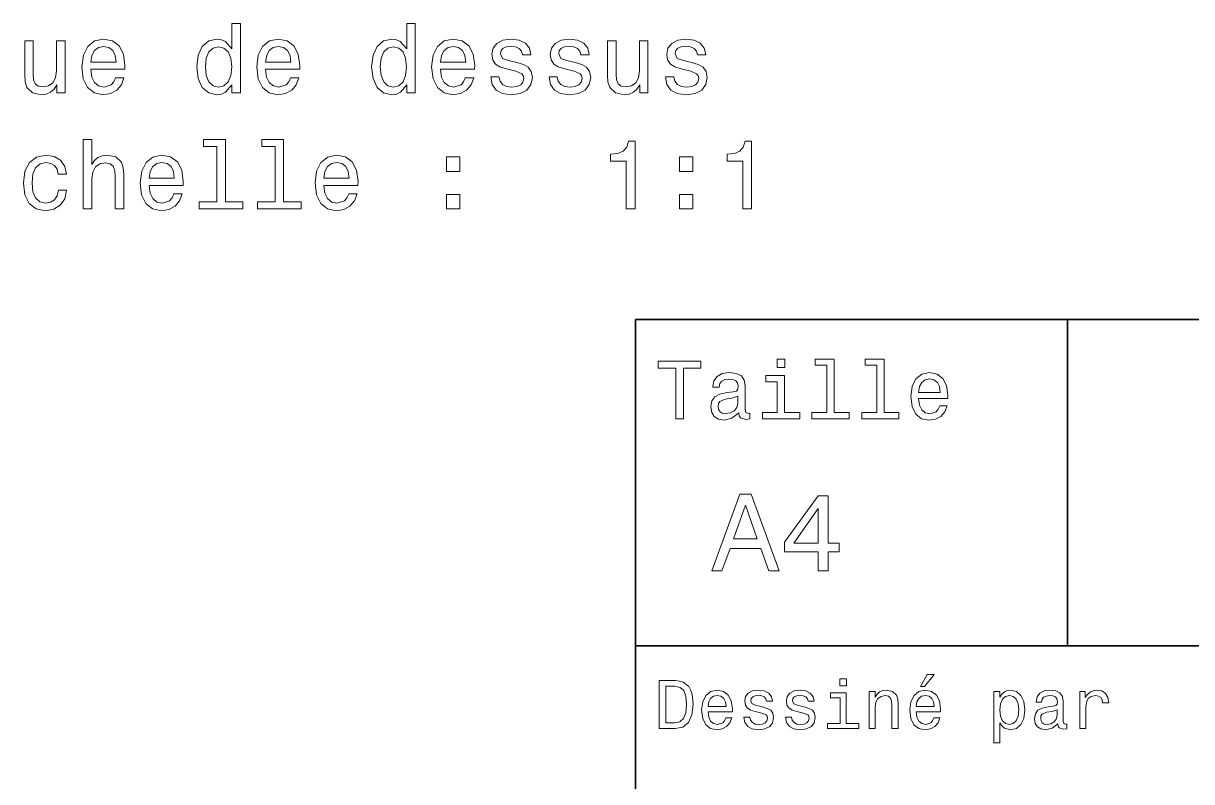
# Model space of a CAD drawing. Extents: x 0 to 297, y 0 to 210.
# Drawn here: x 65.1 to 126, y 45.9 to 85.4 of the extents above; entities that cross this region are included whole.
import ezdxf

# ---------------------------------------------------------------- set-up
doc = ezdxf.new("R2010")
doc.units = 0

msp = doc.modelspace()

# ---------------------------------------------------------------- linework, layer by layer
at = {"color": 7, "lineweight": 35}
for p, q in [((97, 10), (97, 70)), ((97, 70), (287, 70)), ((97, 53), (162, 53))]:
    msp.add_line(p, q, dxfattribs=at)
at = {"color": 7, "lineweight": 35, "ltscale": 0.425}
msp.add_line((119.5, 53), (119.5, 70), dxfattribs=at)
at = {"color": 7, "lineweight": 13}
for points in [[(75.982651, 82.233116), (75.982651, 81.814529), (76.426453, 81.814529), (76.426453, 85.43557), (75.987686, 85.43557), (75.987686, 84.1092), (75.649796, 84.492485), (75.443024, 84.58326), (75.205994, 84.618561), (74.777313, 84.5177), (74.444466, 84.235275), (74.2276, 83.781387), (74.151955, 83.171158), (74.2276, 82.560928), (74.444466, 82.10199), (74.777313, 81.814529), (75.205994, 81.718712), (75.443024, 81.754013), (75.654839, 81.844788)], [(85.090714, 82.233116), (85.090714, 81.814529), (85.534523, 81.814529), (85.534523, 85.43557), (85.095764, 85.43557), (85.095764, 84.1092), (84.757866, 84.492485), (84.551094, 84.58326), (84.314056, 84.618561), (83.885384, 84.5177), (83.552536, 84.235275), (83.335678, 83.781387), (83.260025, 83.171158), (83.335678, 82.560928), (83.552536, 82.10199), (83.885384, 81.814529), (84.314056, 81.718712), (84.551094, 81.754013), (84.762909, 81.844788)], [(68.634666, 83.040031), (70.409882, 83.040031), (70.414925, 83.246803), (70.334229, 83.826775), (70.112328, 84.260498), (69.759308, 84.522743), (69.290283, 84.618561), (68.831352, 84.5177), (68.478325, 84.235275), (68.251381, 83.776344), (68.170685, 83.171158), (68.246338, 82.550842), (68.473282, 82.096947), (68.821266, 81.814529), (69.275154, 81.718712), (69.668526, 81.784271), (69.991295, 81.955742), (70.228325, 82.228073), (70.364494, 82.591187), (69.925728, 82.591187), (69.834953, 82.389458), (69.703827, 82.238159), (69.330627, 82.117126), (69.043167, 82.1726), (68.826309, 82.349113), (68.685097, 82.636574), (68.634666, 83.024902)], [(77.742737, 83.040031), (79.517952, 83.040031), (79.522995, 83.246803), (79.442299, 83.826775), (79.220398, 84.260498), (78.867371, 84.522743), (78.398354, 84.618561), (77.939423, 84.5177), (77.586395, 84.235275), (77.359451, 83.776344), (77.278755, 83.171158), (77.354408, 82.550842), (77.581352, 82.096947), (77.929337, 81.814529), (78.383224, 81.718712), (78.776596, 81.784271), (79.099365, 81.955742), (79.336395, 82.228073), (79.472565, 82.591187), (79.033798, 82.591187), (78.943024, 82.389458), (78.811897, 82.238159), (78.438698, 82.117126), (78.151237, 82.1726), (77.934372, 82.349113), (77.793167, 82.636574), (77.742737, 83.024902)], [(86.8508, 83.040031), (88.626022, 83.040031), (88.631058, 83.246803), (88.550369, 83.826775), (88.328468, 84.260498), (87.975441, 84.522743), (87.506424, 84.618561), (87.047485, 84.5177), (86.694466, 84.235275), (86.467514, 83.776344), (86.386826, 83.171158), (86.462479, 82.550842), (86.689423, 82.096947), (87.037399, 81.814529), (87.491295, 81.718712), (87.884666, 81.784271), (88.207428, 81.955742), (88.444466, 82.228073), (88.580627, 82.591187), (88.141869, 82.591187), (88.051086, 82.389458), (87.919968, 82.238159), (87.546768, 82.117126), (87.259308, 82.1726), (87.04245, 82.349113), (86.901237, 82.636574), (86.8508, 83.024902)], [(90.824867, 83.393059), (90.396194, 83.493927), (90.078468, 83.609917), (89.972565, 83.846947), (90.002823, 84.013374), (90.108727, 84.134415), (90.280197, 84.21006), (90.527313, 84.240318), (90.764343, 84.21006), (90.950943, 84.119286), (91.071983, 83.983116), (91.122414, 83.801559), (91.556137, 83.801559), (91.556137, 83.811646), (91.480484, 84.139458), (91.273712, 84.39666), (90.950943, 84.558044), (90.527313, 84.618561), (90.09864, 84.558044), (89.785965, 84.391617), (89.589279, 84.144501), (89.528755, 83.831818), (89.574142, 83.529228), (89.715355, 83.317413), (89.947342, 83.166115), (90.28524, 83.060204), (90.77948, 82.939171), (91.082069, 82.813087), (91.162766, 82.712227), (91.193024, 82.560928), (91.147629, 82.374329), (91.026596, 82.233116), (90.82991, 82.142342), (90.567657, 82.112083), (90.290283, 82.142342), (90.088554, 82.248245), (89.952385, 82.419716), (89.896912, 82.656746), (89.468239, 82.656746), (89.538841, 82.253288), (89.745613, 81.960785), (90.073425, 81.784271), (90.527313, 81.718712), (91.001381, 81.784271), (91.349365, 81.960785), (91.561172, 82.243202), (91.636826, 82.611359), (91.581352, 82.929085), (91.425011, 83.145943), (91.167801, 83.287155)], [(93.860886, 83.393059), (93.432213, 83.493927), (93.114487, 83.609917), (93.008583, 83.846947), (93.038841, 84.013374), (93.144745, 84.134415), (93.316223, 84.21006), (93.563339, 84.240318), (93.800369, 84.21006), (93.986969, 84.119286), (94.108002, 83.983116), (94.15844, 83.801559), (94.592155, 83.801559), (94.592155, 83.811646), (94.51651, 84.139458), (94.309738, 84.39666), (93.986969, 84.558044), (93.563339, 84.618561), (93.134659, 84.558044), (92.821983, 84.391617), (92.625298, 84.144501), (92.564774, 83.831818), (92.610168, 83.529228), (92.751373, 83.317413), (92.983368, 83.166115), (93.321259, 83.060204), (93.815498, 82.939171), (94.118088, 82.813087), (94.198784, 82.712227), (94.229042, 82.560928), (94.183655, 82.374329), (94.062622, 82.233116), (93.865936, 82.142342), (93.603683, 82.112083), (93.326309, 82.142342), (93.124573, 82.248245), (92.988411, 82.419716), (92.932938, 82.656746), (92.504257, 82.656746), (92.574867, 82.253288), (92.781639, 81.960785), (93.109451, 81.784271), (93.563339, 81.718712), (94.037399, 81.784271), (94.385384, 81.960785), (94.597198, 82.243202), (94.672852, 82.611359), (94.617371, 82.929085), (94.461029, 83.145943), (94.203827, 83.287155)], [(99.932938, 83.393059), (99.504257, 83.493927), (99.186539, 83.609917), (99.080627, 83.846947), (99.110886, 84.013374), (99.216797, 84.134415), (99.38826, 84.21006), (99.635376, 84.240318), (99.872414, 84.21006), (100.059013, 84.119286), (100.180054, 83.983116), (100.230484, 83.801559), (100.6642, 83.801559), (100.6642, 83.811646), (100.588547, 84.139458), (100.381775, 84.39666), (100.059013, 84.558044), (99.635376, 84.618561), (99.206711, 84.558044), (98.894028, 84.391617), (98.697342, 84.144501), (98.636826, 83.831818), (98.682213, 83.529228), (98.823425, 83.317413), (99.055405, 83.166115), (99.393311, 83.060204), (99.887543, 82.939171), (100.19014, 82.813087), (100.270828, 82.712227), (100.301086, 82.560928), (100.255699, 82.374329), (100.134659, 82.233116), (99.937973, 82.142342), (99.675728, 82.112083), (99.398346, 82.142342), (99.196625, 82.248245), (99.060455, 82.419716), (99.004974, 82.656746), (98.576309, 82.656746), (98.646912, 82.253288), (98.853683, 81.960785), (99.181488, 81.784271), (99.635376, 81.718712), (100.109444, 81.784271), (100.457428, 81.960785), (100.669243, 82.243202), (100.744888, 82.611359), (100.689415, 82.929085), (100.533081, 83.145943), (100.275871, 83.287155)], [(67.29821, 84.522743), (66.854401, 84.522743), (66.854401, 82.959343), (66.80397, 82.59623), (66.657715, 82.333984), (66.430771, 82.1726), (66.133224, 82.122169), (65.896194, 82.162514), (65.744896, 82.283546), (65.659157, 82.490318), (65.638985, 82.782829), (65.638985, 84.522743), (65.195183, 84.522743), (65.195183, 82.742485), (65.210312, 82.384415), (65.306137, 82.086861), (65.59864, 81.814529), (66.067657, 81.718712), (66.319824, 81.754013), (66.536682, 81.844788), (66.723282, 82.001129), (66.87458, 82.228073), (66.87458, 81.814529), (67.29821, 81.814529)], [(68.634666, 83.413231), (68.69014, 83.761215), (68.826309, 84.018417), (69.033081, 84.174759), (69.305412, 84.230232), (69.572708, 84.174759), (69.77948, 84.018417), (69.905556, 83.761215), (69.950943, 83.413231)], [(75.281639, 84.220146), (75.574142, 84.149544), (75.796051, 83.952858), (75.92717, 83.625046), (75.9776, 83.171158), (75.92717, 82.712227), (75.796051, 82.384415), (75.574142, 82.182686), (75.281639, 82.117126), (75.004257, 82.182686), (74.792442, 82.384415), (74.651237, 82.71727), (74.605843, 83.171158), (74.651237, 83.620003), (74.792442, 83.947815), (75.004257, 84.149544)], [(77.742737, 83.413231), (77.79821, 83.761215), (77.934372, 84.018417), (78.141144, 84.174759), (78.413483, 84.230232), (78.680771, 84.174759), (78.887543, 84.018417), (79.013626, 83.761215), (79.059013, 83.413231)], [(84.389709, 84.220146), (84.68222, 84.149544), (84.904114, 83.952858), (85.03524, 83.625046), (85.085678, 83.171158), (85.03524, 82.712227), (84.904114, 82.384415), (84.68222, 82.182686), (84.389709, 82.117126), (84.112335, 82.182686), (83.900513, 82.384415), (83.759308, 82.71727), (83.713913, 83.171158), (83.759308, 83.620003), (83.900513, 83.947815), (84.112335, 84.149544)], [(86.8508, 83.413231), (86.906281, 83.761215), (87.04245, 84.018417), (87.249222, 84.174759), (87.521553, 84.230232), (87.788841, 84.174759), (87.995613, 84.018417), (88.121696, 83.761215), (88.167084, 83.413231)], [(97.658432, 84.522743), (97.21463, 84.522743), (97.21463, 82.959343), (97.1642, 82.59623), (97.017944, 82.333984), (96.791, 82.1726), (96.493454, 82.122169), (96.256424, 82.162514), (96.105118, 82.283546), (96.019386, 82.490318), (95.999214, 82.782829), (95.999214, 84.522743), (95.555412, 84.522743), (95.555412, 82.742485), (95.570541, 82.384415), (95.666367, 82.086861), (95.95887, 81.814529), (96.427887, 81.718712), (96.680054, 81.754013), (96.896912, 81.844788), (97.083511, 82.001129), (97.234802, 82.228073), (97.234802, 81.814529), (97.658432, 81.814529)], [(68.246338, 75.7677), (68.69014, 75.7677), (68.69014, 77.3311), (68.735527, 77.689171), (68.881783, 77.951416), (69.108727, 78.112801), (69.411324, 78.173317), (69.653397, 78.122887), (69.804695, 77.986717), (69.880341, 77.759773), (69.905556, 77.457184), (69.905556, 75.7677), (70.349365, 75.7677), (70.349365, 77.547958), (70.329185, 77.906029), (70.238411, 78.203583), (69.940857, 78.475914), (69.476883, 78.571732), (69.224724, 78.53643), (69.007866, 78.440613), (68.826309, 78.289314), (68.69014, 78.082542), (68.69014, 79.388741), (68.246338, 79.388741)], [(75.200943, 79.015541), (75.200943, 76.1409), (74.288124, 76.1409), (74.288124, 75.7677), (76.552528, 75.7677), (76.552528, 76.1409), (75.644753, 76.1409), (75.644753, 79.388741), (74.504982, 79.388741), (74.504982, 79.015541)], [(78.236969, 79.015541), (78.236969, 76.1409), (77.324142, 76.1409), (77.324142, 75.7677), (79.588554, 75.7677), (79.588554, 76.1409), (78.680771, 76.1409), (78.680771, 79.388741), (77.541, 79.388741), (77.541, 79.015541)], [(96.523712, 75.7677), (96.982643, 75.7677), (96.982643, 79.292915), (96.639709, 79.292915), (96.548927, 78.985283), (96.367371, 78.778503), (96.089996, 78.657471), (95.706711, 78.617126), (95.706711, 78.259056), (96.523712, 78.259056)], [(102.595757, 75.7677), (103.054688, 75.7677), (103.054688, 79.292915), (102.711746, 79.292915), (102.620972, 78.985283), (102.439415, 78.778503), (102.162033, 78.657471), (101.778748, 78.617126), (101.778748, 78.259056), (102.595757, 78.259056)], [(66.935097, 77.578217), (67.373856, 77.578217), (67.283081, 77.981674), (67.066223, 78.2994), (66.728325, 78.496086), (66.289566, 78.571732), (65.805412, 78.470871), (65.437256, 78.188446), (65.205269, 77.729515), (65.12458, 77.114243), (65.200226, 76.504013), (65.42717, 76.050117), (65.78524, 75.7677), (66.274437, 75.671883), (66.708153, 75.747528), (67.046051, 75.959343), (67.278038, 76.292198), (67.378899, 76.736), (66.955269, 76.736), (66.879623, 76.453583), (66.738411, 76.24176), (66.536682, 76.110641), (66.289566, 76.070297), (65.981926, 76.135857), (65.760025, 76.337585), (65.623856, 76.665398), (65.578468, 77.129372), (65.623856, 77.58326), (65.765068, 77.911072), (65.992012, 78.112801), (66.289566, 78.183403), (66.551811, 78.138016), (66.748497, 78.022026), (66.879623, 77.830383)], [(71.670685, 76.993202), (73.445908, 76.993202), (73.450943, 77.199974), (73.370255, 77.779945), (73.148354, 78.213669), (72.795326, 78.475914), (72.326309, 78.571732), (71.867371, 78.470871), (71.514343, 78.188446), (71.287399, 77.729515), (71.206711, 77.124329), (71.282356, 76.504013), (71.509308, 76.050117), (71.857285, 75.7677), (72.31118, 75.671883), (72.704552, 75.737442), (73.027313, 75.908913), (73.264343, 76.181244), (73.400513, 76.544357), (72.961754, 76.544357), (72.870972, 76.342628), (72.739853, 76.19133), (72.366653, 76.070297), (72.079185, 76.125771), (71.862328, 76.302284), (71.721123, 76.589745), (71.670685, 76.978073)], [(80.778755, 76.993202), (82.55397, 76.993202), (82.559013, 77.199974), (82.478325, 77.779945), (82.256424, 78.213669), (81.903397, 78.475914), (81.434372, 78.571732), (80.975441, 78.470871), (80.622421, 78.188446), (80.39547, 77.729515), (80.314781, 77.124329), (80.390427, 76.504013), (80.617371, 76.050117), (80.965355, 75.7677), (81.41925, 75.671883), (81.812622, 75.737442), (82.135384, 75.908913), (82.372421, 76.181244), (82.508583, 76.544357), (82.069824, 76.544357), (81.979042, 76.342628), (81.847923, 76.19133), (81.474724, 76.070297), (81.187256, 76.125771), (80.970398, 76.302284), (80.829193, 76.589745), (80.778755, 76.978073)], [(71.670685, 77.366402), (71.726166, 77.714386), (71.862328, 77.971588), (72.069099, 78.12793), (72.341438, 78.183403), (72.608727, 78.12793), (72.815498, 77.971588), (72.941582, 77.714386), (72.986969, 77.366402)], [(80.778755, 77.366402), (80.834229, 77.714386), (80.970398, 77.971588), (81.17717, 78.12793), (81.449509, 78.183403), (81.716797, 78.12793), (81.923569, 77.971588), (82.049652, 77.714386), (82.095039, 77.366402)], [(87.15844, 77.724472), (87.854401, 77.724472), (87.854401, 78.475914), (87.15844, 78.475914)], [(99.302528, 77.724472), (99.998489, 77.724472), (99.998489, 78.475914), (99.302528, 78.475914)], [(87.15844, 75.7677), (87.854401, 75.7677), (87.854401, 76.519142), (87.15844, 76.519142)], [(99.302528, 75.7677), (99.998489, 75.7677), (99.998489, 76.519142), (99.302528, 76.519142)], [(99.102303, 64.837173), (99.5, 64.837173), (99.5, 67.47406), (100.407784, 67.47406), (100.407784, 67.837173), (98.190201, 67.837173), (98.190201, 67.47406), (99.102303, 67.47406)], [(104.786743, 67.940918), (104.384727, 67.940918), (104.384727, 67.508644), (104.786743, 67.508644)], [(106.969742, 67.621033), (106.969742, 65.157059), (106.187317, 65.157059), (106.187317, 64.837173), (108.128242, 64.837173), (108.128242, 65.157059), (107.350143, 65.157059), (107.350143, 67.940918), (106.373199, 67.940918), (106.373199, 67.621033)], [(109.572044, 67.621033), (109.572044, 65.157059), (108.789627, 65.157059), (108.789627, 64.837173), (110.730545, 64.837173), (110.730545, 65.157059), (109.952454, 65.157059), (109.952454, 67.940918), (108.975502, 67.940918), (108.975502, 67.621033)], [(102.387611, 65.139771), (102.387611, 65.126801), (102.409225, 64.979828), (102.47406, 64.876076), (102.746399, 64.793945), (102.958214, 64.828529), (102.958214, 65.122475), (102.867432, 65.109505), (102.746399, 65.165703), (102.724785, 65.338615), (102.724785, 66.540344), (102.672913, 66.84726), (102.521614, 67.0634), (102.257927, 67.193085), (101.886169, 67.240631), (101.523056, 67.188759), (101.255043, 67.041786), (101.086456, 66.812675), (101.030258, 66.510086), (101.030258, 66.484146), (101.371758, 66.484146), (101.402016, 66.665703), (101.497116, 66.795387), (101.65274, 66.873199), (101.873199, 66.903458), (102.085014, 66.881844), (102.236313, 66.817001), (102.327087, 66.704605), (102.357346, 66.548988), (102.340057, 66.367432), (102.270897, 66.276657), (102.097984, 66.233429), (101.773773, 66.198845), (101.402016, 66.121033), (101.138329, 65.982704), (100.982712, 65.766571), (100.935158, 65.446686), (100.978386, 65.161385), (101.112389, 64.949562), (101.328529, 64.815559), (101.626801, 64.768013), (102.028816, 64.858788)], [(104.773773, 65.157059), (104.773773, 67.080688), (103.796829, 67.080688), (103.796829, 66.756485), (104.393372, 66.756485), (104.393372, 65.157059), (103.615273, 65.157059), (103.615273, 64.837173), (105.560516, 64.837173), (105.560516, 65.157059)], [(111.750717, 65.887604), (113.272339, 65.887604), (113.276657, 66.064842), (113.207497, 66.561958), (113.017288, 66.933716), (112.714699, 67.158501), (112.312683, 67.240631), (111.919312, 67.154175), (111.616714, 66.912102), (111.422188, 66.51873), (111.353027, 66), (111.41787, 65.4683), (111.612396, 65.079247), (111.91066, 64.837173), (112.299713, 64.755043), (112.636887, 64.811234), (112.913544, 64.958214), (113.116714, 65.191643), (113.233429, 65.502876), (112.857346, 65.502876), (112.779541, 65.329971), (112.667145, 65.200287), (112.34726, 65.096542), (112.100868, 65.144089), (111.914986, 65.295387), (111.793945, 65.541786), (111.750717, 65.874634)], [(111.750717, 66.207489), (111.798271, 66.50576), (111.914986, 66.726219), (112.092216, 66.860229), (112.325653, 66.907776), (112.554756, 66.860229), (112.731987, 66.726219), (112.840057, 66.50576), (112.878967, 66.207489)], [(102.344383, 65.649857), (102.292511, 65.425072), (102.154182, 65.252159), (101.946686, 65.139771), (101.691643, 65.100861), (101.527374, 65.122475), (101.41066, 65.191643), (101.337173, 65.312675), (101.315559, 65.481262), (101.332855, 65.632561), (101.402016, 65.740631), (101.678673, 65.861671), (102.028816, 65.913544), (102.344383, 66.017288)], [(100.982712, 56.9049), (101.51297, 56.9049), (101.933716, 58.080692), (103.530258, 58.080692), (103.951012, 56.9049), (104.492798, 56.9049), (103.028816, 60.910664), (102.440926, 60.910664)], [(102.118156, 58.570606), (102.734871, 60.334293), (103.351585, 58.570606)], [(106.521614, 56.9049), (107.040344, 56.9049), (107.040344, 57.896255), (107.610954, 57.896255), (107.610954, 58.357349), (107.040344, 58.357349), (107.040344, 60.818443), (106.515854, 60.818443), (104.763687, 58.403458), (104.763687, 57.896255), (106.521614, 57.896255)], [(105.247841, 58.357349), (106.521614, 60.149857), (106.521614, 58.357349)], [(99.080688, 51.190563), (98.248558, 51.190563), (98.248558, 48.690563), (99.080688, 48.690563), (99.473343, 48.769814), (99.765129, 49.011169), (99.945244, 49.40382), (100.010086, 49.940563), (99.952446, 50.488113), (99.880402, 50.70425), (99.779541, 50.877163), (99.487755, 51.111313), (99.296829, 51.168949)], [(107.992798, 51.27702), (107.657784, 51.27702), (107.657784, 50.916786), (107.992798, 50.916786)], [(111.84726, 50.88797), (112.059799, 50.88797), (112.560516, 51.500362), (112.207489, 51.500362)], [(99.055473, 50.891571), (99.329254, 50.837536), (99.516571, 50.671829), (99.628242, 50.376442), (99.664268, 49.940563), (99.624641, 49.519093), (99.51297, 49.223705), (99.322044, 49.047192), (99.055473, 48.989555), (98.583572, 48.989555), (98.583572, 50.891571)], [(100.784584, 49.565922), (102.052597, 49.565922), (102.056198, 49.713619), (101.998558, 50.127884), (101.840057, 50.437683), (101.587898, 50.625), (101.252884, 50.693443), (100.925072, 50.621399), (100.672913, 50.41967), (100.510803, 50.091862), (100.453171, 49.659584), (100.507202, 49.216499), (100.669312, 48.892292), (100.91787, 48.690563), (101.242073, 48.62212), (101.523056, 48.668949), (101.753601, 48.791428), (101.922913, 48.98595), (102.020172, 49.245319), (101.706772, 49.245319), (101.64193, 49.101227), (101.548271, 48.993156), (101.2817, 48.9067), (101.07637, 48.946327), (100.921471, 49.072407), (100.820602, 49.27774), (100.784584, 49.555115)], [(103.623199, 49.818085), (103.317001, 49.890129), (103.090057, 49.972984), (103.014412, 50.142292), (103.036026, 50.261169), (103.111671, 50.347622), (103.234146, 50.401657), (103.41066, 50.423271), (103.579971, 50.401657), (103.713257, 50.336815), (103.799713, 50.239555), (103.835732, 50.109871), (104.145531, 50.109871), (104.145531, 50.117077), (104.091499, 50.351227), (103.943802, 50.534943), (103.713257, 50.650219), (103.41066, 50.693443), (103.104469, 50.650219), (102.881126, 50.531342), (102.740631, 50.354828), (102.697403, 50.131485), (102.729828, 49.915348), (102.830688, 49.76405), (102.996399, 49.655983), (103.237755, 49.580334), (103.590775, 49.493877), (103.806915, 49.40382), (103.864555, 49.331772), (103.886169, 49.223705), (103.853745, 49.09042), (103.767288, 48.989555), (103.626801, 48.924713), (103.439484, 48.903099), (103.241356, 48.924713), (103.09726, 49.000362), (103, 49.122841), (102.960373, 49.292149), (102.654175, 49.292149), (102.704613, 49.003963), (102.852303, 48.795029), (103.086456, 48.668949), (103.41066, 48.62212), (103.749283, 48.668949), (103.997841, 48.795029), (104.149139, 48.996758), (104.203171, 49.259727), (104.163544, 49.486671), (104.051872, 49.641571), (103.868156, 49.742435)], [(105.791786, 49.818085), (105.485588, 49.890129), (105.258644, 49.972984), (105.182999, 50.142292), (105.204613, 50.261169), (105.280258, 50.347622), (105.40274, 50.401657), (105.579254, 50.423271), (105.748558, 50.401657), (105.881844, 50.336815), (105.9683, 50.239555), (106.004326, 50.109871), (106.314117, 50.109871), (106.314117, 50.117077), (106.260086, 50.351227), (106.112396, 50.534943), (105.881844, 50.650219), (105.579254, 50.693443), (105.273056, 50.650219), (105.049713, 50.531342), (104.909225, 50.354828), (104.865997, 50.131485), (104.898415, 49.915348), (104.999283, 49.76405), (105.164986, 49.655983), (105.406342, 49.580334), (105.759369, 49.493877), (105.975502, 49.40382), (106.033142, 49.331772), (106.054756, 49.223705), (106.022339, 49.09042), (105.935883, 48.989555), (105.795387, 48.924713), (105.60807, 48.903099), (105.409943, 48.924713), (105.265854, 49.000362), (105.168587, 49.122841), (105.12896, 49.292149), (104.822769, 49.292149), (104.873199, 49.003963), (105.020897, 48.795029), (105.255043, 48.668949), (105.579254, 48.62212), (105.91787, 48.668949), (106.166428, 48.795029), (106.317726, 48.996758), (106.371758, 49.259727), (106.33213, 49.486671), (106.220459, 49.641571), (106.036743, 49.742435)], [(107.981987, 48.957134), (107.981987, 50.560158), (107.16787, 50.560158), (107.16787, 50.289986), (107.664986, 50.289986), (107.664986, 48.957134), (107.016571, 48.957134), (107.016571, 48.690563), (108.637611, 48.690563), (108.637611, 48.957134)], [(109.181557, 48.690563), (109.498558, 48.690563), (109.498558, 49.807278), (109.530983, 50.063042), (109.635445, 50.250362), (109.797546, 50.365635), (110.013687, 50.408863), (110.1866, 50.372841), (110.29467, 50.275578), (110.348701, 50.113472), (110.366714, 49.897335), (110.366714, 48.690563), (110.683716, 48.690563), (110.683716, 49.962177), (110.669312, 50.217941), (110.604469, 50.430477), (110.39193, 50.625), (110.060516, 50.693443), (109.876801, 50.668228), (109.721901, 50.599785), (109.588615, 50.484512), (109.484146, 50.329613), (109.484146, 50.625), (109.181557, 50.625)], [(111.627518, 49.565922), (112.895531, 49.565922), (112.899132, 49.713619), (112.841499, 50.127884), (112.682999, 50.437683), (112.430832, 50.625), (112.095825, 50.693443), (111.768013, 50.621399), (111.515854, 50.41967), (111.353745, 50.091862), (111.296112, 49.659584), (111.350143, 49.216499), (111.512245, 48.892292), (111.760803, 48.690563), (112.085014, 48.62212), (112.365997, 48.668949), (112.596542, 48.791428), (112.765854, 48.98595), (112.863113, 49.245319), (112.549713, 49.245319), (112.484871, 49.101227), (112.391212, 48.993156), (112.124641, 48.9067), (111.919312, 48.946327), (111.764412, 49.072407), (111.663544, 49.27774), (111.627518, 49.555115)], [(115.986313, 50.326012), (115.986313, 50.625), (115.669312, 50.625), (115.669312, 47.941284), (115.986313, 47.941284), (115.986313, 48.98595), (116.097984, 48.816643), (116.22406, 48.704971), (116.541069, 48.62212), (116.843658, 48.690563), (117.081413, 48.895893), (117.236313, 49.2201), (117.293945, 49.659584), (117.236313, 50.095463), (117.081413, 50.41967), (116.843658, 50.621399), (116.541069, 50.693443), (116.368156, 50.671829), (116.220459, 50.603386), (116.094383, 50.488113)], [(119.005043, 48.942726), (119.005043, 48.931919), (119.023056, 48.809441), (119.077087, 48.722984), (119.304031, 48.654541), (119.480545, 48.683357), (119.480545, 48.928314), (119.4049, 48.917507), (119.304031, 48.96434), (119.286026, 49.108429), (119.286026, 50.109871), (119.242798, 50.365635), (119.116714, 50.54575), (118.896973, 50.65382), (118.587173, 50.693443), (118.284584, 50.650219), (118.061241, 50.52774), (117.920746, 50.336815), (117.873917, 50.084656), (117.873917, 50.063042), (118.158501, 50.063042), (118.183716, 50.21434), (118.26297, 50.322407), (118.392654, 50.387249), (118.57637, 50.412464), (118.752884, 50.394455), (118.878967, 50.34042), (118.954613, 50.246758), (118.979828, 50.117077), (118.965416, 49.965778), (118.907784, 49.890129), (118.763687, 49.854107), (118.493515, 49.825291), (118.183716, 49.760448), (117.963974, 49.645176), (117.834297, 49.465057), (117.79467, 49.19849), (117.830688, 48.960735), (117.942368, 48.784222), (118.122482, 48.67255), (118.37104, 48.632927), (118.706055, 48.708576)], [(120.143372, 48.690563), (120.460373, 48.690563), (120.460373, 49.796471), (120.492798, 50.063042), (120.590057, 50.253963), (120.748558, 50.369236), (120.961098, 50.408863), (121.119598, 50.383648), (121.238472, 50.3116), (121.310516, 50.189121), (121.335739, 50.023415), (121.656342, 50.023415), (121.613113, 50.315205), (121.49424, 50.524136), (121.296112, 50.650219), (121.02594, 50.693443), (120.842224, 50.664627), (120.683716, 50.592579), (120.543228, 50.4701), (120.431557, 50.304398), (120.431557, 50.625), (120.143372, 50.625)], [(100.784584, 49.832493), (100.824211, 50.081055), (100.921471, 50.264771), (101.069168, 50.376442), (101.263687, 50.416069), (101.454613, 50.376442), (101.602303, 50.264771), (101.69236, 50.081055), (101.724785, 49.832493)], [(111.627518, 49.832493), (111.667145, 50.081055), (111.764412, 50.264771), (111.912102, 50.376442), (112.106628, 50.416069), (112.297546, 50.376442), (112.445244, 50.264771), (112.535301, 50.081055), (112.567726, 49.832493)], [(116.48703, 48.9067), (116.274498, 48.953533), (116.119598, 49.097622), (116.022339, 49.331772), (115.989914, 49.659584), (116.022339, 49.983791), (116.119598, 50.217941), (116.274498, 50.358429), (116.48703, 50.408863), (116.681557, 50.358429), (116.836456, 50.21434), (116.933716, 49.98019), (116.969742, 49.659584), (116.933716, 49.335377), (116.836456, 49.097622), (116.681557, 48.953533)], [(118.969025, 49.367798), (118.925797, 49.180477), (118.810516, 49.036385), (118.637611, 48.942726), (118.425072, 48.910305), (118.288185, 48.928314), (118.190926, 48.98595), (118.129684, 49.086815), (118.111671, 49.227306), (118.126083, 49.353386), (118.183716, 49.443443), (118.414268, 49.544312), (118.706055, 49.587536), (118.969025, 49.673992)]]:
    msp.add_lwpolyline(points, close=True, dxfattribs=at)

doc.saveas('drawing.dxf')
